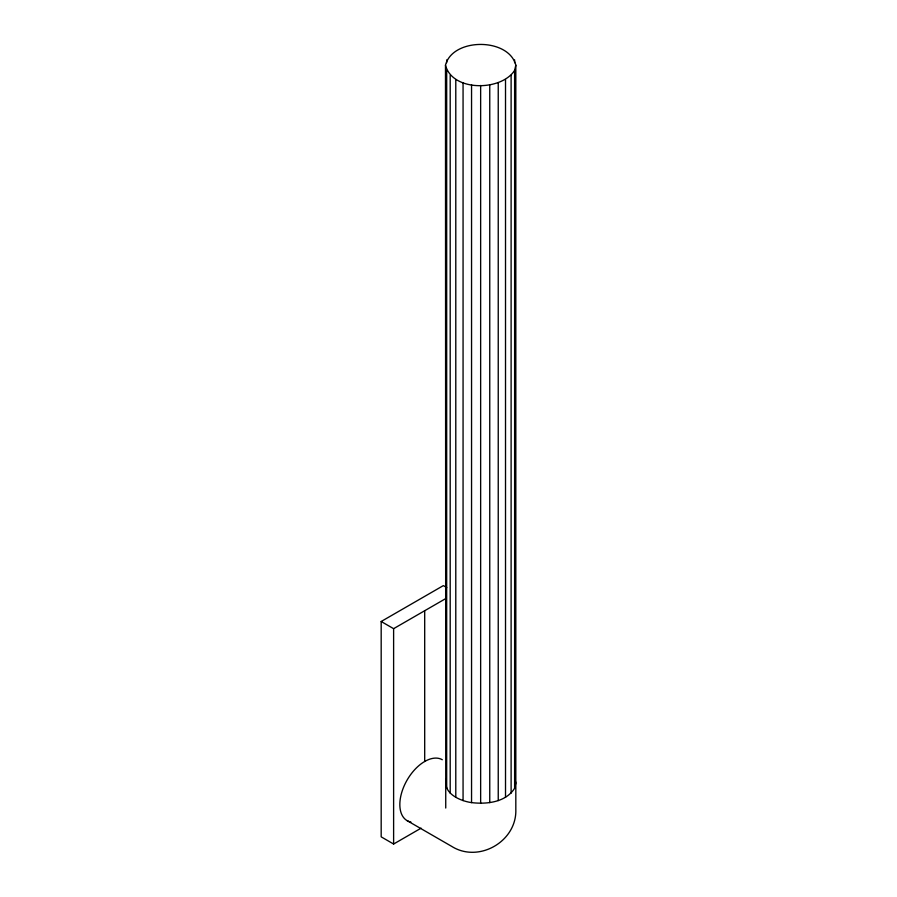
<?xml version="1.0" encoding="UTF-8"?>
<svg xmlns="http://www.w3.org/2000/svg" width="897" height="897" viewBox="0 0 897 897"><rect width="100%" height="100%" fill="white"/><g stroke="black" fill="none" stroke-linecap="round" stroke-linejoin="round"><path stroke-width="1.35" d="M445.742 808.04L445.484 65.156C452.593 37.528 508.7 37.528 515.82 65.156L515.82 809.464C516.964 841.352 478.819 863.374 451.785 846.432L407.115 820.643M446.381 779.067C442.456 793.307 460.139 801.01 471.553 802.613C486.69 804.407 505.818 802.378 514.62 788.261L514.62 70.403L515.82 65.156M514.62 788.261L515.82 783.003L515.214 780.379M445.484 65.156C452.323 91.886 501.244 91.303 514.62 70.403M421.108 828.155L393.615 844.032L381.18 836.845L381.18 621.498L443.353 585.606L446.74 587.557M381.18 621.498L393.615 628.674L446.224 598.299M514.62 59.897L514.62 62.7M511.111 75.303L511.111 793.161M505.516 79.508L505.516 797.366M498.239 82.737L498.239 800.595M489.751 84.766L489.751 802.613M480.646 85.462L480.646 803.308M471.553 84.766L471.553 802.613M463.065 82.737L463.065 800.595M455.788 79.508L455.788 797.366M450.193 75.303L450.193 793.161M446.684 59.897L446.684 62.7M446.684 70.403L446.684 788.261M424.696 610.722L424.696 761.475M393.615 628.674L393.615 844.032M410.893 822.044A35.162 20.306 -60 0 1 405.478 783.081A35.162 20.306 -60 0 1 442.288 759.737"/></g></svg>
